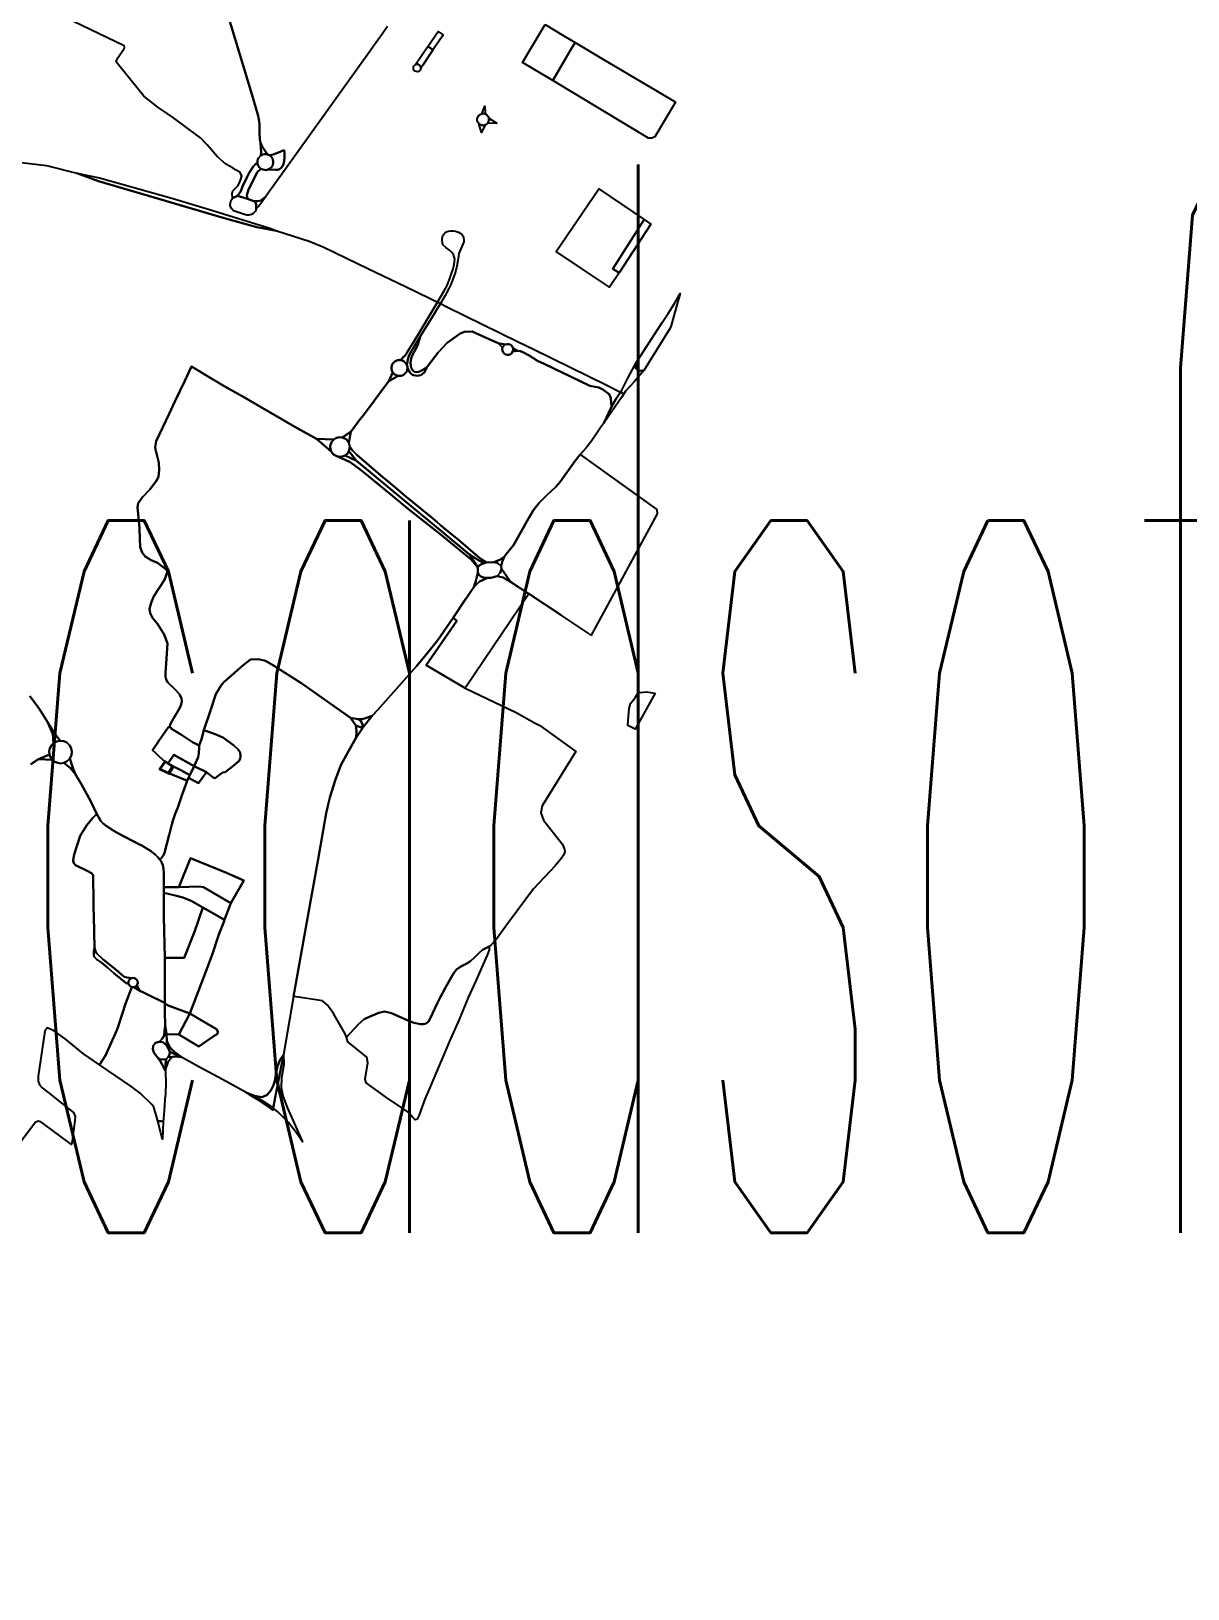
# Model space of a CAD drawing. Header units: millimetres. Extents: x -5124 to 18012, y -6362 to 5362.
# Drawn here: x 3516 to 6444, y -6362 to -2417 of the extents above; entities that cross this region are included whole.
import ezdxf

# ---------------------------------------------------------------- set-up
doc = ezdxf.new("R2010")
doc.units = ezdxf.units.MM
doc.layers.add('brokenLine', color=1, linetype='Continuous')
doc.styles.get("Standard").update_dxf_attribs({"font": 'txt', "bigfont": 'bigfont'})

msp = doc.modelspace()

# ---------------------------------------------------------------- linework, layer by layer
at = {"layer": 'brokenLine', "color": 1}
for points in [[(4011.4, -2367.5), (4074.5, -2576.5), (4090, -2631.7), (4094, -2650.6), (4093.7, -2674.8), (4094.8, -2691.8), (4096.3, -2700.2), (4097.3, -2713.2), (4097.7, -2722.4), (4096.8, -2732.4), (4093.7, -2735.1), (4091.3, -2738.3), (4089.6, -2742), (4088.6, -2745.9), (4088.5, -2749.9), (4082.1, -2755.7), (4078.9, -2759.4), (4067.8, -2775.8), (4062.4, -2785.8), (4051.6, -2809), (4045.6, -2824.3), (4037.8, -2834.4), (4025, -2840.4), (4024.4, -2827.9), (4026.4, -2821.8), (4032.3, -2815.6), (4035.3, -2812.2), (4038.7, -2809), (4043.4, -2801.1), (4046.1, -2792.2), (4049.1, -2783.8), (4043.7, -2774.5), (4033.3, -2768.4), (4027.2, -2764.4), (4008.3, -2754), (3986.7, -2735), (3961.5, -2705.3), (3957.4, -2700.9), (3944.6, -2687.2), (3912.4, -2663.3), (3876.1, -2636.6), (3860, -2625.7), (3836.3, -2609.7), (3800.8, -2581.9), (3733, -2498.6), (3730.2, -2493.2), (3731.5, -2490.2), (3733, -2487.8), (3735.5, -2484.7), (3751.1, -2460.9), (3751.9, -2457.5), (3750.8, -2454.4), (3558.1, -2361.7)], [(4417.8, -2405), (4399.8, -2430.4), (4382.2, -2455.3), (4374.5, -2465.8), (4130.8, -2806), (4124.3, -2815.3), (4122.5, -2817.9), (4122, -2818.6), (4109.9, -2835.8), (4096.9, -2845.9), (4089.9, -2847.5), (4083.9, -2847.6), (4079.3, -2847.3), (4063.4, -2841.6), (4061.4, -2832.2), (4065.5, -2818.5), (4078.8, -2793.3), (4087.2, -2775.8), (4090.6, -2771.8), (4097.8, -2765.8), (4101.9, -2767.7), (4106.2, -2768.7), (4110.7, -2768.8), (4115.1, -2767.8), (4134.7, -2768.3), (4139.7, -2768.1), (4144.6, -2766.5), (4148.2, -2763.6), (4151.9, -2759.2), (4154.3, -2753.7), (4155.9, -2746.2), (4157.2, -2735.8), (4157.1, -2723.2), (4155.6, -2718.4), (4142, -2724.2), (4135, -2726.8), (4128, -2729.2), (4119.1, -2731.6), (4116.8, -2730.4), (4114.4, -2729.5), (4105.7, -2716.9), (4101.7, -2710.6), (4096.3, -2700.2), (4094.8, -2691.8), (4093.7, -2674.8), (4094, -2650.6), (4090, -2631.7), (4074.5, -2576.5), (4011.4, -2367.5)], [(4816.6, -2400.5), (4864.2, -2428.7), (4893.2, -2445.7), (4882, -2463.7), (4836.1, -2542.3), (4759.2, -2496.9), (4806.6, -2416.8), (4816.6, -2400.5), (4816.6, -2400.5)], [(4532.8, -2464.7), (4525.9, -2459.8), (4519.9, -2455.6), (4545.8, -2418.1), (4558.7, -2426.6), (4556.1, -2430.4), (4536.8, -2458.9), (4532.8, -2464.7), (4532.8, -2464.7)], [(4836.1, -2542.3), (4882, -2463.7), (4893.2, -2445.7), (4956.2, -2484.1), (5137.7, -2590.8), (5146.6, -2597.4), (5094.8, -2684.5), (5087.3, -2688.4), (5078.7, -2688.4), (4836.1, -2542.3), (4836.1, -2542.3)], [(4532.8, -2464.7), (4530.3, -2468.6), (4507.4, -2503.3), (4502.4, -2510.9), (4502, -2508), (4500.7, -2505.3), (4498.9, -2503.2), (4496, -2501.5), (4493.4, -2501), (4490.3, -2501.2), (4488.6, -2501.7), (4493.7, -2494.2), (4517.2, -2459.6), (4519.9, -2455.6), (4525.9, -2459.8), (4532.8, -2464.7), (4532.8, -2464.7)], [(4496.5, -2519.1), (4493.9, -2519.8), (4490.6, -2519.6), (4487.6, -2518.4), (4485.2, -2516.4), (4483.7, -2513.8), (4483.4, -2511.7), (4483.6, -2509.4), (4484, -2506.9), (4485.1, -2505), (4486.8, -2503), (4488.6, -2501.7), (4490.3, -2501.2), (4493.4, -2501), (4496, -2501.5), (4498.9, -2503.2), (4500.7, -2505.3), (4502, -2508), (4502.4, -2510.9), (4501.6, -2513.3), (4500.4, -2515.8), (4498.6, -2517.7), (4496.5, -2519.1), (4496.5, -2519.1)], [(4649.2, -2651.4), (4646.5, -2647.7), (4645.1, -2643.4), (4645, -2638.9), (4646.3, -2634.6), (4648.8, -2630.8), (4652.3, -2628), (4656.6, -2626.4), (4660.7, -2626), (4664.8, -2626.9), (4669.1, -2629.3), (4672.4, -2633.1), (4674.2, -2637.7), (4674.5, -2642.3), (4673.3, -2646.8), (4670.8, -2650.8), (4668.1, -2653.2), (4664.9, -2654.8), (4660.7, -2655.7), (4656.5, -2655.4), (4652.6, -2653.9), (4649.2, -2651.4), (4649.2, -2651.4)], [(4656.6, -2626.4), (4664.1, -2606.9), (4664.8, -2626.9), (4660.7, -2626), (4656.6, -2626.4), (4656.6, -2626.4)], [(4670.8, -2650.8), (4673.3, -2646.8), (4674.5, -2642.3), (4674.2, -2637.7), (4694.8, -2650.4), (4670.8, -2650.8), (4670.8, -2650.8)], [(4655.7, -2674.1), (4649.2, -2651.4), (4652.6, -2653.9), (4656.5, -2655.4), (4660.7, -2655.7), (4664.9, -2654.8), (4655.7, -2674.1), (4655.7, -2674.1)], [(4096.3, -2700.2), (4101.7, -2710.6), (4105.7, -2716.9), (4114.4, -2729.5), (4111.4, -2728.8), (4108.3, -2728.6), (4105.2, -2728.9), (4102.2, -2729.6), (4099.4, -2730.8), (4096.8, -2732.4), (4097.7, -2722.4), (4097.3, -2713.2), (4096.3, -2700.2), (4096.3, -2700.2)], [(4119.1, -2731.6), (4128, -2729.2), (4135, -2726.8), (4142, -2724.2), (4155.6, -2718.4), (4157.1, -2723.2), (4157.2, -2735.8), (4155.9, -2746.2), (4154.3, -2753.7), (4151.9, -2759.2), (4148.2, -2763.6), (4144.6, -2766.5), (4139.7, -2768.1), (4134.7, -2768.3), (4115.1, -2767.8), (4118.5, -2766.2), (4121.6, -2764), (4124.3, -2761.3), (4126.3, -2758.2), (4127.8, -2754.7), (4128.5, -2751), (4128.6, -2747.2), (4127.9, -2743.4), (4126.6, -2739.9), (4124.6, -2736.7), (4122.1, -2733.9), (4119.1, -2731.6), (4119.1, -2731.6)], [(3491.3, -2749.4), (3554.9, -2757.3), (3631.4, -2777), (3686.4, -2797.3), (3812.9, -2834.2), (4001.6, -2890.3), (4087.4, -2913.4), (4139.9, -2923.8), (4158.5, -2929.5), (4219.4, -2948.8), (4256.7, -2964.2), (4368.3, -3018.4), (4463.5, -3063.4), (4523.7, -3093.4), (4544.6, -3103.6), (4526.8, -3133.2), (4502.7, -3172.7), (4483.6, -3204.9), (4467.8, -3230.1), (4464.9, -3234.8), (4461.5, -3239), (4457, -3243.9), (4453.9, -3246.9), (4450.1, -3250), (4448.4, -3249.9), (4446.7, -3250), (4445, -3250.2), (4443.3, -3250.5), (4441.6, -3251), (4439.7, -3251.7), (4437.9, -3252.6), (4436.2, -3253.7), (4434.7, -3255), (4433.2, -3256.4), (4431.9, -3258), (4430.8, -3259.6), (4429.8, -3261.4), (4429.1, -3263.3), (4428.5, -3265.2), (4428.1, -3267.2), (4427.9, -3269.2), (4427.9, -3271.2), (4428.1, -3273.2), (4428.5, -3275.2), (4429.1, -3277.1), (4429.9, -3279), (4430.9, -3280.7), (4420.9, -3303.6), (4395.1, -3338.2), (4377, -3362.4), (4353.6, -3394.3), (4348.1, -3401), (4324.8, -3431.7), (4303, -3446), (4295.8, -3445.4), (4287, -3447.7), (4281.6, -3451.2), (4237.8, -3449.7), (4198.1, -3427.3), (4177.4, -3415.7), (4148.5, -3398.9), (4100.5, -3370.9), (4086.3, -3362.7), (4055.6, -3345.1), (4034.5, -3333), (4019.4, -3324.3), (4000.4, -3313.4), (3980.4, -3301.9), (3974.9, -3298.6), (3921.2, -3266.8), (3904.3, -3302.6), (3880.4, -3353.1), (3864.8, -3386.2), (3832, -3455.8), (3829.2, -3470.6), (3830.3, -3476.5), (3831.8, -3483.7), (3839.3, -3509.9), (3839.6, -3528.5), (3838, -3545.7), (3832, -3557.1), (3815.8, -3577.6), (3797.5, -3597.7), (3786.6, -3612.4), (3784.6, -3623.2), (3787.2, -3648), (3789.9, -3675.9), (3790.4, -3703.6), (3791.3, -3723.6), (3797.1, -3737.1), (3804.7, -3747.8), (3819.2, -3756.7), (3835.1, -3764), (3857.7, -3780.7), (3859.7, -3784.2), (3859.7, -3788.5), (3853.2, -3806.5), (3826.3, -3848.4), (3819.5, -3864.6), (3815.4, -3880), (3816.6, -3891.3), (3823.1, -3902.7), (3835.1, -3917.7), (3852.4, -3945.4), (3860.6, -3968.2), (3858.9, -3993.5), (3857.7, -4018.3), (3855.7, -4042.2), (3856, -4051.3), (3857.3, -4059), (3861.5, -4066.4), (3878.4, -4082.5), (3890.9, -4096.6), (3896, -4106.8), (3896.8, -4113.8), (3895.7, -4122.1), (3891.7, -4130.9), (3869.8, -4168.4), (3867.9, -4173.5), (3867.1, -4178.2), (3862.7, -4180.7), (3839.2, -4214.8), (3835, -4220.9), (3822.9, -4238.3), (3830.3, -4245.1), (3835.4, -4249.8), (3840, -4254), (3854.1, -4267.1), (3840.5, -4286.2), (3865.4, -4297.8), (3865.9, -4297), (3907.6, -4314.1), (3910.9, -4315.4), (3897.1, -4352.9), (3886.6, -4382.9), (3880.6, -4399), (3874.3, -4416.6), (3871.8, -4426.5), (3865.4, -4452.7), (3853.2, -4497.7), (3850.5, -4504.2), (3848.5, -4507.6), (3846, -4510.4), (3841.1, -4514.9), (3835.8, -4508.3), (3830.7, -4503.4), (3825.5, -4499), (3822.3, -4496.7), (3820, -4495.1), (3795.7, -4479.5), (3790, -4476.6), (3734.9, -4448.6), (3725, -4442.4), (3705.2, -4429.9), (3697.6, -4423.8), (3691.9, -4417.8), (3687, -4408.4), (3682.3, -4399.8), (3667.3, -4369.9), (3666.4, -4368.2), (3642.3, -4323), (3627.4, -4298), (3627.4, -4298)], [(4088.5, -2749.9), (4088.9, -2753.1), (4089.8, -2756.1), (4091.2, -2759), (4093.1, -2761.6), (4095.3, -2763.9), (4097.8, -2765.8), (4090.6, -2771.8), (4087.2, -2775.8), (4078.8, -2793.3), (4065.5, -2818.5), (4061.4, -2832.2), (4063.4, -2841.6), (4037.8, -2834.4), (4045.6, -2824.3), (4051.6, -2809), (4062.4, -2785.8), (4067.8, -2775.8), (4078.9, -2759.4), (4082.1, -2755.7), (4088.5, -2749.9), (4088.5, -2749.9)], [(4091.2, -2759), (4089.8, -2756.1), (4088.9, -2753.1), (4088.5, -2749.9), (4088.6, -2745.9), (4089.6, -2742), (4091.3, -2738.3), (4093.7, -2735.1), (4096.8, -2732.4), (4099.4, -2730.8), (4102.2, -2729.6), (4105.2, -2728.9), (4108.3, -2728.6), (4111.4, -2728.8), (4114.4, -2729.5), (4116.8, -2730.4), (4119.1, -2731.6), (4122.1, -2733.9), (4124.6, -2736.7), (4126.6, -2739.9), (4127.9, -2743.4), (4128.6, -2747.2), (4128.5, -2751), (4127.8, -2754.7), (4126.3, -2758.2), (4124.3, -2761.3), (4121.6, -2764), (4118.5, -2766.2), (4115.1, -2767.8), (4110.7, -2768.8), (4106.2, -2768.7), (4101.9, -2767.7), (4097.8, -2765.8), (4095.3, -2763.9), (4093.1, -2761.6), (4091.2, -2759), (4091.2, -2759)], [(4139.9, -2923.8), (4087.4, -2913.4), (4001.6, -2890.3), (3812.9, -2834.2), (3686.4, -2797.3), (3631.4, -2777), (3688.9, -2788.3), (3871.4, -2840.1), (3966.9, -2868.4), (4120, -2916.2), (4139.9, -2923.8), (4139.9, -2923.8)], [(4079.3, -2847.3), (4083.2, -2851.6), (4085.1, -2856.1), (4085.7, -2860.7), (4085.2, -2867.1), (4083.3, -2872.7), (4080.5, -2876.5), (4077.6, -2879.2), (4073.3, -2881.2), (4066.7, -2882.9), (4061.4, -2882.9), (4056, -2881.8), (4027.5, -2872.1), (4021.7, -2865.7), (4019.3, -2857.8), (4019.9, -2851.5), (4022.4, -2845.3), (4025, -2840.4), (4037.8, -2834.4), (4063.4, -2841.6), (4079.3, -2847.3), (4079.3, -2847.3)], [(4079.3, -2847.3), (4083.9, -2847.6), (4089.9, -2847.5), (4096.9, -2845.9), (4109.9, -2835.8), (4100, -2850.2), (4094.8, -2856.7), (4090.9, -2861.2), (4085.2, -2867.1), (4085.7, -2860.7), (4085.1, -2856.1), (4083.2, -2851.6), (4079.3, -2847.3), (4079.3, -2847.3)], [(5003.9, -3028.8), (4980.1, -3065.2), (4911.7, -3019.5), (4844.9, -2975), (4952.8, -2816.1), (5067.5, -2894.4), (4988.5, -3018.7), (5003.9, -3028.8), (5003.9, -3028.8)], [(5067.5, -2894.4), (5084.3, -2906), (5003.9, -3028.8), (4988.5, -3018.7), (5067.5, -2894.4), (5067.5, -2894.4)], [(4551.6, -3107.1), (4544.6, -3103.6), (4553.2, -3089.3), (4561.6, -3074.9), (4567.6, -3063.2), (4571.3, -3054.8), (4575.7, -3043.3), (4580.2, -3030.9), (4583.7, -3018.8), (4586.2, -3008.2), (4587.8, -3000.2), (4587.9, -2994.5), (4586.8, -2988.9), (4584.7, -2983.1), (4580.9, -2977.5), (4575.1, -2972.1), (4565.1, -2964.7), (4558.2, -2958.3), (4556.8, -2952.6), (4556.3, -2947.4), (4556.4, -2942.4), (4556.8, -2938.3), (4558.1, -2934.3), (4560.9, -2930.3), (4563.5, -2927.6), (4567.1, -2925.3), (4571.4, -2923.8), (4578.7, -2922.5), (4584.7, -2922.7), (4589.9, -2923.5), (4594.8, -2925.1), (4597.6, -2926.4), (4602.1, -2928.9), (4606.8, -2932.9), (4608.6, -2935.2), (4610.2, -2939.9), (4611, -2946.3), (4610.7, -2950.7), (4598.6, -2979.9), (4597.3, -2986.6), (4595.5, -2998.3), (4593.1, -3012.7), (4590.4, -3023.7), (4588.1, -3031.7), (4583.2, -3045.6), (4578.4, -3058.6), (4573.3, -3068.7), (4563.6, -3086.9), (4551.6, -3107.1), (4551.6, -3107.1)], [(4500.8, -3190.8), (4473.9, -3234.4), (4471.5, -3240), (4469.9, -3245.5), (4467, -3263.1), (4466.3, -3261.5), (4465.5, -3260), (4464.6, -3258.5), (4463.6, -3257.1), (4462.4, -3255.9), (4461.1, -3254.7), (4459.7, -3253.6), (4458.3, -3252.7), (4456.8, -3251.9), (4455.2, -3251.2), (4453.5, -3250.7), (4451.8, -3250.3), (4450.1, -3250), (4453.9, -3246.9), (4457, -3243.9), (4461.5, -3239), (4464.9, -3234.8), (4467.8, -3230.1), (4483.6, -3204.9), (4502.7, -3172.7), (4526.8, -3133.2), (4544.6, -3103.6), (4551.6, -3107.1), (4528.7, -3145.7), (4500.8, -3190.8), (4500.8, -3190.8)], [(4500.8, -3190.8), (4528.7, -3145.7), (4551.6, -3107.1), (4568, -3115.1), (4748.9, -3203.9), (4787.5, -3222.7), (4973.3, -3313.5), (5007.7, -3331.1), (5002.6, -3339.2), (4996.1, -3349.5), (4984.8, -3368.4), (4982.9, -3346.5), (4979, -3336.8), (4963.2, -3324.7), (4952.5, -3319.4), (4930.3, -3315.1), (4903.7, -3302.4), (4814, -3259.8), (4797.1, -3251.7), (4776, -3238.6), (4760.1, -3229.9), (4754.3, -3227.8), (4748, -3226.8), (4735.5, -3220.7), (4734, -3216.7), (4731.5, -3213.4), (4728, -3211), (4724, -3209.7), (4719.8, -3209.8), (4715.8, -3211.1), (4697.8, -3207), (4660.1, -3190.1), (4632.2, -3177.9), (4612.5, -3178.3), (4601.7, -3183.1), (4592.6, -3189.3), (4569.2, -3206.5), (4546.3, -3231), (4518.4, -3266.9), (4507.6, -3275.1), (4502.8, -3277.7), (4497.2, -3280.1), (4491.8, -3280.7), (4486.1, -3279.5), (4481.7, -3276.4), (4478.7, -3271.1), (4476.5, -3264.6), (4476.1, -3257.5), (4476.8, -3250.4), (4477.6, -3246.4), (4480.1, -3238.8), (4489.7, -3221.5), (4493.6, -3213.3), (4495.6, -3207.9), (4500.8, -3190.8), (4500.8, -3190.8)], [(5048.1, -3255.8), (5083.8, -3200.3), (5112.7, -3155.4), (5128, -3132.4), (5144, -3106.9), (5158.6, -3081.4), (5149.7, -3113.3), (5135.7, -3162.8), (5133.7, -3169.7), (5079.6, -3256.3), (5067.5, -3275.8), (5058.6, -3277.6), (5050.6, -3276), (5046.7, -3271.6), (5045.5, -3266.4), (5048.1, -3255.8), (5048.1, -3255.8)], [(4748, -3226.8), (4754.3, -3227.8), (4760.1, -3229.9), (4776, -3238.6), (4797.1, -3251.7), (4814, -3259.8), (4903.7, -3302.4), (4930.3, -3315.1), (4952.5, -3319.4), (4963.2, -3324.7), (4979, -3336.8), (4982.9, -3346.5), (4984.8, -3368.4), (4965.1, -3409.8), (4958.1, -3420.1), (4949.6, -3432.6), (4933.3, -3456.3), (4920.3, -3472.8), (4905.6, -3489.1), (4893.2, -3505.6), (4854.7, -3558.6), (4843, -3571.6), (4821.1, -3592.3), (4801.8, -3611.5), (4795.9, -3619.3), (4786.7, -3631.5), (4771.4, -3657.3), (4762.6, -3672.1), (4736.4, -3718.8), (4718.5, -3741.8), (4713.4, -3748.4), (4702.4, -3756.3), (4687.3, -3761.6), (4669.4, -3762.7), (4656.3, -3755.2), (4646.6, -3747.3), (4597.6, -3705.8), (4576, -3687.9), (4562.1, -3676.4), (4552.3, -3668.1), (4543.6, -3660.9), (4531.3, -3650.8), (4468.1, -3598.6), (4465.1, -3596.2), (4445.4, -3579.5), (4420.5, -3558.4), (4401, -3542.3), (4340.1, -3490.5), (4329.1, -3479), (4322.5, -3470.2), (4320, -3459.5), (4324.8, -3431.7), (4348.1, -3401), (4353.6, -3394.3), (4377, -3362.4), (4395.1, -3338.2), (4420.9, -3303.6), (4444.4, -3290), (4446.5, -3290.3), (4448.6, -3290.4), (4450.7, -3290.2), (4452.7, -3289.8), (4454.7, -3289.2), (4456.6, -3288.5), (4458.4, -3287.5), (4460.1, -3286.4), (4461.7, -3285), (4463.2, -3283.6), (4464.4, -3282), (4465.5, -3280.3), (4466.5, -3278.5), (4467.2, -3276.6), (4467.8, -3274.6), (4468.1, -3272.6), (4468.3, -3270.5), (4472.4, -3278.2), (4475.4, -3282.4), (4478, -3284.9), (4481.3, -3287.3), (4484, -3288.5), (4488.4, -3289.6), (4492.9, -3289.9), (4497.4, -3289.5), (4501.8, -3288.5), (4504.9, -3287), (4511.6, -3280.7), (4518.4, -3266.9), (4546.3, -3231), (4569.2, -3206.5), (4592.6, -3189.3), (4601.7, -3183.1), (4612.5, -3178.3), (4632.2, -3177.9), (4660.1, -3190.1), (4697.8, -3207), (4709.1, -3218.7), (4708.4, -3222.7), (4708.8, -3226.8), (4710.5, -3230.5), (4713.1, -3233.6), (4716.6, -3235.7), (4720.7, -3236.8), (4725, -3236.6), (4728.9, -3235), (4732.2, -3232.3), (4734.5, -3228.7), (4748, -3226.8), (4748, -3226.8)], [(4468.3, -3270.5), (4468.2, -3268.6), (4468, -3266.8), (4467.6, -3264.9), (4467, -3263.1), (4469.9, -3245.5), (4471.5, -3240), (4473.9, -3234.4), (4500.8, -3190.8), (4495.6, -3207.9), (4493.6, -3213.3), (4489.7, -3221.5), (4480.1, -3238.8), (4477.6, -3246.4), (4476.8, -3250.4), (4476.1, -3257.5), (4476.5, -3264.6), (4478.7, -3271.1), (4481.7, -3276.4), (4486.1, -3279.5), (4491.8, -3280.7), (4497.2, -3280.1), (4502.8, -3277.7), (4507.6, -3275.1), (4518.4, -3266.9), (4511.6, -3280.7), (4504.9, -3287), (4501.8, -3288.5), (4497.4, -3289.5), (4492.9, -3289.9), (4488.4, -3289.6), (4484, -3288.5), (4481.3, -3287.3), (4478, -3284.9), (4475.4, -3282.4), (4472.4, -3278.2), (4468.3, -3270.5), (4468.3, -3270.5)], [(4715.8, -3211.1), (4712.9, -3213), (4710.7, -3215.6), (4709.1, -3218.7), (4697.8, -3207), (4715.8, -3211.1), (4715.8, -3211.1)], [(4734.5, -3228.7), (4732.2, -3232.3), (4728.9, -3235), (4725, -3236.6), (4720.7, -3236.8), (4716.6, -3235.7), (4713.1, -3233.6), (4710.5, -3230.5), (4708.8, -3226.8), (4708.4, -3222.7), (4709.1, -3218.7), (4710.7, -3215.6), (4712.9, -3213), (4715.8, -3211.1), (4719.8, -3209.8), (4724, -3209.7), (4728, -3211), (4731.5, -3213.4), (4734, -3216.7), (4735.5, -3220.7), (4735.6, -3224.8), (4734.5, -3228.7), (4734.5, -3228.7)], [(4748, -3226.8), (4734.5, -3228.7), (4735.6, -3224.8), (4735.5, -3220.7), (4748, -3226.8), (4748, -3226.8)], [(4646.5, -3788.1), (4641.6, -3810.3), (4636.1, -3825.3), (4630.4, -3834), (4618.5, -3851.4), (4615.5, -3855.6), (4584.1, -3902.6), (4544.5, -3959.9), (4520.3, -3990.8), (4491.9, -4024.2), (4432.7, -4091.1), (4392.5, -4136.5), (4379.2, -4151.3), (4361.9, -4157.2), (4353.5, -4159.2), (4343.2, -4159.2), (4324.5, -4155.8), (4273, -4119.7), (4200.7, -4069.1), (4129.3, -4023.3), (4108.6, -4011.8), (4091.2, -4007.9), (4071.2, -4008.8), (4051.2, -4023.6), (4003.3, -4066.1), (3995.8, -4075.5), (3990.6, -4083.8), (3983.6, -4096.1), (3979, -4109.2), (3974.4, -4122.8), (3962.7, -4158), (3959.5, -4167.5), (3953, -4187), (3947.1, -4210.3), (3941, -4226.1), (3924.3, -4217.4), (3896.1, -4199), (3871.2, -4184.1), (3868.9, -4181), (3867.1, -4178.2), (3867.9, -4173.5), (3869.8, -4168.4), (3891.7, -4130.9), (3895.7, -4122.1), (3896.8, -4113.8), (3896, -4106.8), (3890.9, -4096.6), (3878.4, -4082.5), (3861.5, -4066.4), (3857.3, -4059), (3856, -4051.3), (3855.7, -4042.2), (3857.7, -4018.3), (3858.9, -3993.5), (3860.6, -3968.2), (3852.4, -3945.4), (3835.1, -3917.7), (3823.1, -3902.7), (3816.6, -3891.3), (3815.4, -3880), (3819.5, -3864.6), (3826.3, -3848.4), (3853.2, -3806.5), (3859.7, -3788.5), (3859.7, -3784.2), (3857.7, -3780.7), (3835.1, -3764), (3819.2, -3756.7), (3804.7, -3747.8), (3797.1, -3737.1), (3791.3, -3723.6), (3790.4, -3703.6), (3789.9, -3675.9), (3787.2, -3648), (3784.6, -3623.2), (3786.6, -3612.4), (3797.5, -3597.7), (3815.8, -3577.6), (3832, -3557.1), (3838, -3545.7), (3839.6, -3528.5), (3839.3, -3509.9), (3831.8, -3483.7), (3830.3, -3476.5), (3829.2, -3470.6), (3832, -3455.8), (3864.8, -3386.2), (3880.4, -3353.1), (3904.3, -3302.6), (3921.2, -3266.8), (3974.9, -3298.6), (3980.4, -3301.9), (4000.4, -3313.4), (4019.4, -3324.3), (4034.5, -3333), (4055.6, -3345.1), (4086.3, -3362.7), (4100.5, -3370.9), (4148.5, -3398.9), (4177.4, -3415.7), (4198.1, -3427.3), (4237.8, -3449.7), (4275.3, -3481.4), (4281.2, -3489.1), (4289.4, -3493.9), (4309.3, -3501.8), (4323.6, -3508.5), (4348.4, -3527.1), (4365.7, -3540.8), (4445.8, -3607), (4451.2, -3611.5), (4470.8, -3627.3), (4550.5, -3690.5), (4629.9, -3755.6), (4646.5, -3775.4), (4646.5, -3788.1), (4646.5, -3788.1)], [(4444.4, -3290), (4442.4, -3289.5), (4440.4, -3288.8), (4438.5, -3287.9), (4436.7, -3286.8), (4435, -3285.5), (4433.4, -3284.1), (4432.1, -3282.5), (4430.9, -3280.7), (4429.9, -3279), (4429.1, -3277.1), (4428.5, -3275.2), (4428.1, -3273.2), (4427.9, -3271.2), (4427.9, -3269.2), (4428.1, -3267.2), (4428.5, -3265.2), (4429.1, -3263.3), (4429.8, -3261.4), (4430.8, -3259.6), (4431.9, -3258), (4433.2, -3256.4), (4434.7, -3255), (4436.2, -3253.7), (4437.9, -3252.6), (4439.7, -3251.7), (4441.6, -3251), (4443.3, -3250.5), (4445, -3250.2), (4446.7, -3250), (4448.4, -3249.9), (4450.1, -3250), (4451.8, -3250.3), (4453.5, -3250.7), (4455.2, -3251.2), (4456.8, -3251.9), (4458.3, -3252.7), (4459.7, -3253.6), (4461.1, -3254.7), (4462.4, -3255.9), (4463.6, -3257.1), (4464.6, -3258.5), (4465.5, -3260), (4466.3, -3261.5), (4467, -3263.1), (4467.6, -3264.9), (4468, -3266.8), (4468.2, -3268.6), (4468.3, -3270.5), (4468.1, -3272.6), (4467.8, -3274.6), (4467.2, -3276.6), (4466.5, -3278.5), (4465.5, -3280.3), (4464.4, -3282), (4463.2, -3283.6), (4461.7, -3285), (4460.1, -3286.4), (4458.4, -3287.5), (4456.6, -3288.5), (4454.7, -3289.2), (4452.7, -3289.8), (4450.7, -3290.2), (4448.6, -3290.4), (4446.5, -3290.3), (4444.4, -3290), (4444.4, -3290)], [(5067.5, -3275.8), (5042, -3305.3), (5020.7, -3329), (5016.3, -3335.5), (5007.7, -3331.1), (5009.9, -3327.8), (5026.2, -3296.3), (5033.2, -3283), (5048.1, -3255.8), (5045.5, -3266.4), (5046.7, -3271.6), (5050.6, -3276), (5058.6, -3277.6), (5067.5, -3275.8), (5067.5, -3275.8)], [(4420.9, -3303.6), (4430.9, -3280.7), (4432.1, -3282.5), (4433.4, -3284.1), (4435, -3285.5), (4436.7, -3286.8), (4438.5, -3287.9), (4440.4, -3288.8), (4442.4, -3289.5), (4444.4, -3290), (4420.9, -3303.6), (4420.9, -3303.6)], [(5016.3, -3335.5), (5010.1, -3344.6), (4994.7, -3367.1), (4965.1, -3409.8), (4984.8, -3368.4), (4996.1, -3349.5), (5002.6, -3339.2), (5007.7, -3331.1), (5016.3, -3335.5), (5016.3, -3335.5)], [(4324.8, -3431.7), (4320, -3459.5), (4315, -3452.5), (4311.6, -3449.7), (4303, -3446), (4324.8, -3431.7), (4324.8, -3431.7)], [(4281.6, -3451.2), (4275.7, -3458.3), (4272.8, -3467.6), (4273.4, -3476.2), (4275.3, -3481.4), (4237.8, -3449.7), (4281.6, -3451.2), (4281.6, -3451.2)], [(4281.6, -3451.2), (4287, -3447.7), (4295.8, -3445.4), (4303, -3446), (4311.6, -3449.7), (4315, -3452.5), (4320, -3459.5), (4322.5, -3470.2), (4320.3, -3480.5), (4317, -3485.9), (4310.5, -3491.6), (4302.9, -3494.7), (4297.9, -3495.2), (4289.4, -3493.9), (4281.2, -3489.1), (4275.3, -3481.4), (4273.4, -3476.2), (4272.8, -3467.6), (4275.7, -3458.3), (4281.6, -3451.2), (4281.6, -3451.2)], [(4669.4, -3762.7), (4662.1, -3764.5), (4648, -3756.5), (4625.1, -3742.2), (4555.7, -3684.5), (4458.2, -3603.8), (4339.6, -3505.6), (4320.3, -3480.5), (4322.5, -3470.2), (4329.1, -3479), (4340.1, -3490.5), (4401, -3542.3), (4420.5, -3558.4), (4445.4, -3579.5), (4465.1, -3596.2), (4468.1, -3598.6), (4531.3, -3650.8), (4543.6, -3660.9), (4552.3, -3668.1), (4562.1, -3676.4), (4576, -3687.9), (4597.6, -3705.8), (4646.6, -3747.3), (4656.3, -3755.2), (4669.4, -3762.7), (4669.4, -3762.7)], [(4646.5, -3775.4), (4629.9, -3755.6), (4550.5, -3690.5), (4470.8, -3627.3), (4451.2, -3611.5), (4445.8, -3607), (4365.7, -3540.8), (4348.4, -3527.1), (4323.6, -3508.5), (4309.3, -3501.8), (4289.4, -3493.9), (4297.9, -3495.2), (4302.9, -3494.7), (4310.5, -3491.6), (4339.6, -3505.6), (4458.2, -3603.8), (4555.7, -3684.5), (4625.1, -3742.2), (4638.9, -3763.2), (4646.5, -3775.4), (4646.5, -3775.4)], [(4310.5, -3491.6), (4317, -3485.9), (4320.3, -3480.5), (4339.6, -3505.6), (4310.5, -3491.6), (4310.5, -3491.6)], [(4905.6, -3489.1), (5099.8, -3628.2), (5100.5, -3639.9), (5053.5, -3726.4), (4933.7, -3946.7), (4857.6, -3896.5), (4775.6, -3842.4), (4729.2, -3811.8), (4718.3, -3795.4), (4706.4, -3779.2), (4705.9, -3772), (4708.1, -3760.9), (4713.4, -3748.4), (4718.5, -3741.8), (4736.4, -3718.8), (4762.6, -3672.1), (4771.4, -3657.3), (4786.7, -3631.5), (4795.9, -3619.3), (4801.8, -3611.5), (4821.1, -3592.3), (4843, -3571.6), (4854.7, -3558.6), (4893.2, -3505.6), (4905.6, -3489.1), (4905.6, -3489.1)], [(4662.1, -3764.5), (4655.5, -3766.6), (4650.1, -3770), (4646.5, -3775.4), (4638.9, -3763.2), (4625.1, -3742.2), (4648, -3756.5), (4662.1, -3764.5), (4662.1, -3764.5)], [(4706.4, -3779.2), (4703, -3788.6), (4695.3, -3797.8), (4679.3, -3801.9), (4671.2, -3802), (4661.1, -3801.1), (4654.4, -3798.1), (4649.4, -3793.6), (4646.5, -3788.1), (4646.5, -3775.4), (4650.1, -3770), (4655.5, -3766.6), (4662.1, -3764.5), (4669.4, -3762.7), (4687.3, -3761.6), (4697.2, -3764.2), (4705.9, -3772), (4706.4, -3779.2), (4706.4, -3779.2)], [(4705.9, -3772), (4697.2, -3764.2), (4687.3, -3761.6), (4702.4, -3756.3), (4713.4, -3748.4), (4708.1, -3760.9), (4705.9, -3772), (4705.9, -3772)], [(4706.4, -3779.2), (4718.3, -3795.4), (4729.2, -3811.8), (4710.9, -3801.1), (4695.3, -3797.8), (4703, -3788.6), (4706.4, -3779.2), (4706.4, -3779.2)], [(4775.6, -3842.4), (4614.4, -4081.4), (4515.4, -4023), (4593.4, -3910.1), (4584.1, -3902.6), (4615.5, -3855.6), (4618.5, -3851.4), (4630.4, -3834), (4636.1, -3825.3), (4650.8, -3810.6), (4671.2, -3802), (4679.3, -3801.9), (4695.3, -3797.8), (4710.9, -3801.1), (4729.2, -3811.8), (4775.6, -3842.4), (4775.6, -3842.4)], [(4646.5, -3788.1), (4649.4, -3793.6), (4654.4, -3798.1), (4661.1, -3801.1), (4671.2, -3802), (4650.8, -3810.6), (4636.1, -3825.3), (4641.6, -3810.3), (4646.5, -3788.1), (4646.5, -3788.1)], [(4179.5, -4861.6), (4215.1, -4663.6), (4242, -4514.3), (4254.5, -4441.4), (4262.6, -4398), (4271.4, -4357.8), (4285.3, -4314.6), (4299.9, -4275.8), (4318.8, -4240.2), (4337.6, -4207.9), (4356.2, -4179.9), (4379.2, -4151.3), (4392.5, -4136.5), (4432.7, -4091.1), (4491.9, -4024.2), (4520.3, -3990.8), (4544.5, -3959.9), (4584.1, -3902.6), (4593.4, -3910.1), (4515.4, -4023), (4614.4, -4081.4), (4743.6, -4142.3), (4791.8, -4169.3), (4803.7, -4176), (4894.9, -4241.5), (4809.3, -4378.9), (4806.3, -4396.5), (4812.7, -4415.4), (4859.1, -4474.2), (4862.4, -4480.1), (4865.9, -4489.9), (4866.5, -4494.7), (4865.3, -4500.6), (4863.6, -4503.7), (4858.6, -4511.6), (4842.6, -4530.8), (4787, -4589.3), (4724.2, -4674.6), (4693.1, -4717.7), (4679.6, -4732.2), (4674.8, -4735.5), (4658.5, -4743.5), (4650.5, -4750.4), (4638.5, -4762.3), (4628, -4772.2), (4618.5, -4778.1), (4605.2, -4784.7), (4598.3, -4789.1), (4592.8, -4793.4), (4586.5, -4800.9), (4582.3, -4808.2), (4568.1, -4833.5), (4551.6, -4862.9), (4544.3, -4878.1), (4525, -4918.9), (4521.2, -4925.5), (4515.4, -4929.9), (4509.2, -4932), (4500.9, -4932.1), (4484.7, -4928.8), (4467.5, -4921.9), (4428.2, -4903.9), (4410.4, -4900.1), (4395.8, -4903.3), (4375.5, -4911.6), (4359, -4919.2), (4344.3, -4931.9), (4313.6, -4964.7), (4310.7, -4956.1), (4280.8, -4904.6), (4265.6, -4883.6), (4252.9, -4872.8), (4198, -4864.6), (4179.5, -4861.6), (4179.5, -4861.6)], [(4154.8, -5009.5), (4145.4, -5023), (4139.5, -5039.3), (4135.8, -5055.6), (4132.5, -5074.4), (4128.8, -5086.6), (4122.5, -5099.6), (4113.2, -5110.7), (4100.7, -5116.9), (4080.8, -5113.3), (4059.7, -5104.7), (3999.7, -5071.8), (3940.2, -5040.4), (3910.1, -5023.3), (3898.1, -5016.6), (3882.7, -5005.4), (3871.3, -4995.6), (3865.2, -4987.5), (3861.2, -4978.8), (3859.2, -4974.5), (3858.3, -4957.4), (3889.5, -4958.2), (3940.3, -4988.1), (3976.6, -4963.4), (3987.2, -4956.5), (3988.5, -4950.2), (3984.9, -4944.6), (3917.4, -4904.9), (3945.7, -4829.4), (3954.2, -4807.9), (3974.5, -4753.7), (3990.9, -4704.8), (4002.4, -4675), (4005.2, -4667.5), (4008.4, -4658.7), (4021.4, -4625.3), (4053.8, -4568), (4010, -4548.6), (3919.2, -4511.7), (3889.7, -4584.6), (3851.7, -4585.2), (3851.7, -4558), (3851.8, -4547.7), (3851.1, -4539.3), (3850.1, -4532.9), (3848.8, -4528.9), (3846.3, -4523.5), (3843.6, -4518.4), (3841.1, -4514.9), (3846, -4510.4), (3848.5, -4507.6), (3850.5, -4504.2), (3853.2, -4497.7), (3865.4, -4452.7), (3871.8, -4426.5), (3874.3, -4416.6), (3880.6, -4399), (3886.6, -4382.9), (3897.1, -4352.9), (3910.9, -4315.4), (3914, -4307.9), (3939, -4321.7), (3959.4, -4293.4), (3976.5, -4307), (3981.6, -4309.2), (3986, -4305.9), (3995.5, -4298), (4000.5, -4294.5), (4006.7, -4294.1), (4025.5, -4279.4), (4041, -4266), (4044.9, -4259.8), (4046, -4253.1), (4044.9, -4244.2), (4040.1, -4236.3), (4028.7, -4226.3), (4002.8, -4207.2), (3983.8, -4198.1), (3953, -4187), (3959.5, -4167.5), (3962.7, -4158), (3974.4, -4122.8), (3979, -4109.2), (3983.6, -4096.1), (3990.6, -4083.8), (3995.8, -4075.5), (4003.3, -4066.1), (4051.2, -4023.6), (4071.2, -4008.8), (4091.2, -4007.9), (4108.6, -4011.8), (4129.3, -4023.3), (4200.7, -4069.1), (4273, -4119.7), (4324.5, -4155.8), (4337.6, -4175.9), (4339.1, -4189.6), (4338.9, -4196.9), (4337.6, -4207.9), (4318.8, -4240.2), (4299.9, -4275.8), (4285.3, -4314.6), (4271.4, -4357.8), (4262.6, -4398), (4254.5, -4441.4), (4242, -4514.3), (4215.1, -4663.6), (4179.5, -4861.6), (4154.8, -5009.5), (4154.8, -5009.5)], [(3512, -4101.1), (3528.2, -4122.2), (3537.1, -4134), (3558, -4167.9), (3570.4, -4197.6), (3572.3, -4220.3), (3566.9, -4226.1), (3563.2, -4233.1), (3561.6, -4240.8), (3562.2, -4248.7), (3534.4, -4260.8), (3514.5, -4273.1)], [(3627.4, -4298), (3620, -4280.1), (3613.8, -4258.9), (3617.6, -4250.8), (3618.8, -4241.9), (3617.1, -4233), (3612.7, -4225.1), (3606.2, -4219), (3598, -4215.2), (3589.1, -4214.1), (3574.7, -4195.4), (3558, -4167.9), (3537.1, -4134), (3528.2, -4122.2), (3512, -4101.1)], [(5095.1, -4093.9), (5045.1, -4185.1), (5026.5, -4175.5), (5027.2, -4162.6), (5029.4, -4132.6), (5032.9, -4120.1), (5045.2, -4103.9), (5052.8, -4091.1), (5057.3, -4092.4), (5073.2, -4090.5), (5095.1, -4093.9), (5095.1, -4093.9)], [(3572.3, -4220.3), (3570.4, -4197.6), (3558, -4167.9), (3574.7, -4195.4), (3589.1, -4214.1), (3580.2, -4215.9), (3572.3, -4220.3), (3572.3, -4220.3)], [(3854.7, -4266.3), (3854.1, -4267.1), (3840, -4254), (3835.4, -4249.8), (3830.3, -4245.1), (3822.9, -4238.3), (3835, -4220.9), (3839.2, -4214.8), (3862.7, -4180.7), (3867.1, -4178.2), (3868.9, -4181), (3871.2, -4184.1), (3896.1, -4199), (3924.3, -4217.4), (3941, -4226.1), (3940.8, -4231.3), (3940.3, -4245.8), (3938.7, -4255.9), (3928.6, -4278.7), (3876.7, -4250), (3862.1, -4270.8), (3854.7, -4266.3), (3854.7, -4266.3)], [(4356.2, -4179.9), (4349.2, -4179.7), (4337.6, -4175.9), (4324.5, -4155.8), (4343.2, -4159.2), (4350.4, -4164.2), (4353.8, -4170.1), (4356.2, -4179.9), (4356.2, -4179.9)], [(4337.6, -4207.9), (4338.9, -4196.9), (4339.1, -4189.6), (4337.6, -4175.9), (4349.2, -4179.7), (4356.2, -4179.9), (4337.6, -4207.9), (4337.6, -4207.9)], [(4356.2, -4179.9), (4353.8, -4170.1), (4350.4, -4164.2), (4343.2, -4159.2), (4353.5, -4159.2), (4361.9, -4157.2), (4379.2, -4151.3), (4356.2, -4179.9), (4356.2, -4179.9)], [(3562.2, -4248.7), (3561.6, -4240.8), (3563.2, -4233.1), (3566.9, -4226.1), (3572.3, -4220.3), (3580.2, -4215.9), (3589.1, -4214.1), (3598, -4215.2), (3606.2, -4219), (3612.7, -4225.1), (3617.1, -4233), (3618.8, -4241.9), (3617.6, -4250.8), (3613.8, -4258.9), (3607.2, -4265.8), (3598.7, -4270.1), (3590.9, -4271.4), (3583, -4270.5), (3575.7, -4267.5), (3569.5, -4262.6), (3564.9, -4256.1), (3562.2, -4248.7), (3562.2, -4248.7)], [(4006.7, -4294.1), (4000.5, -4294.5), (3995.5, -4298), (3986, -4305.9), (3981.6, -4309.2), (3976.5, -4307), (3959.4, -4293.4), (3928.6, -4278.7), (3938.7, -4255.9), (3940.3, -4245.8), (3940.8, -4231.3), (3941, -4226.1), (3947.1, -4210.3), (3953, -4187), (3983.8, -4198.1), (4002.8, -4207.2), (4028.7, -4226.3), (4040.1, -4236.3), (4044.9, -4244.2), (4046, -4253.1), (4044.9, -4259.8), (4041, -4266), (4025.5, -4279.4), (4006.7, -4294.1), (4006.7, -4294.1)], [(3534.4, -4260.8), (3562.2, -4248.7), (3564.9, -4256.1), (3569.5, -4262.6), (3534.4, -4260.8), (3534.4, -4260.8)], [(3598.7, -4270.1), (3607.2, -4265.8), (3613.8, -4258.9), (3620, -4280.1), (3627.4, -4298), (3615.5, -4283.3), (3598.7, -4270.1), (3598.7, -4270.1)], [(3928.6, -4278.7), (3917.3, -4301.3), (3894.5, -4289.1), (3875.6, -4279.8), (3875.9, -4279.2), (3863.6, -4271.7), (3862.1, -4270.8), (3876.7, -4250), (3928.6, -4278.7), (3928.6, -4278.7)], [(3514.5, -4273.1), (3534.4, -4260.8), (3569.5, -4262.6), (3575.7, -4267.5), (3583, -4270.5), (3590.9, -4271.4), (3598.7, -4270.1), (3615.5, -4283.3), (3627.4, -4298), (3642.3, -4323), (3666.4, -4368.2), (3667.3, -4369.9), (3682.3, -4399.8), (3682.3, -4399.8)], [(3855.1, -4268), (3842.1, -4286.1), (3840.5, -4286.2), (3854.1, -4267.1), (3855.1, -4268), (3855.1, -4268)], [(3865.9, -4297), (3865.4, -4297.8), (3840.5, -4286.2), (3842.1, -4286.1), (3863.1, -4295.8), (3865.9, -4297), (3865.9, -4297)], [(3842.1, -4286.1), (3855.1, -4268), (3861.3, -4271.9), (3872.4, -4279), (3863.1, -4295.8), (3842.1, -4286.1), (3842.1, -4286.1)], [(3854.1, -4267.1), (3854.7, -4266.3), (3862.1, -4270.8), (3861.3, -4271.9), (3855.1, -4268), (3854.1, -4267.1), (3854.1, -4267.1)], [(3862.1, -4270.8), (3863.6, -4271.7), (3875.9, -4279.2), (3875.6, -4279.8), (3872.4, -4279), (3861.3, -4271.9), (3862.1, -4270.8), (3862.1, -4270.8)], [(3875.6, -4279.8), (3865.9, -4297), (3863.1, -4295.8), (3872.4, -4279), (3875.6, -4279.8), (3875.6, -4279.8)], [(3917.3, -4301.3), (3914, -4307.9), (3910.9, -4315.4), (3907.6, -4314.1), (3865.9, -4297), (3875.6, -4279.8), (3894.5, -4289.1), (3917.3, -4301.3), (3917.3, -4301.3)], [(3914, -4307.9), (3917.3, -4301.3), (3928.6, -4278.7), (3959.4, -4293.4), (3939, -4321.7), (3914, -4307.9), (3914, -4307.9)], [(3682.3, -4399.8), (3678, -4403.6), (3671.8, -4409), (3656.5, -4428.1), (3639.4, -4454.9), (3624.8, -4502.6), (3622.5, -4510.5), (3621.9, -4518.1), (3623.5, -4524), (3627.9, -4529.5), (3659.1, -4544.8), (3668.1, -4549.4), (3672.4, -4554.4), (3672.8, -4559.7), (3673.5, -4618.8), (3673.8, -4636.7), (3674.1, -4658.3), (3676.1, -4738.5), (3674.2, -4746.8), (3674.1, -4756.4), (3675.5, -4761.6), (3682.2, -4768.3), (3694.3, -4776.8), (3710.1, -4789.2), (3724.6, -4802.5), (3756.2, -4827.9), (3762.2, -4829.7), (3765.2, -4835), (3770.5, -4838.1), (3755.7, -4878), (3736.7, -4935.2), (3732.7, -4947.4), (3703.7, -5011.4), (3688.3, -5034.8), (3648.1, -5007), (3601.7, -4969.4), (3572.2, -4948.4), (3556.2, -4941), (3550.3, -4949.6), (3533.3, -5064), (3533.6, -5076.5), (3536.8, -5085.3), (3543.4, -5093), (3557.5, -5104.2), (3604.5, -5141.5), (3622.7, -5155.8), (3627.1, -5165.5), (3625.9, -5175.7), (3619.2, -5228.6), (3617.9, -5236.7), (3546.3, -5183.9), (3540, -5179.6), (3533, -5178), (3526.1, -5180.7), (3522.1, -5185.8), (3468.4, -5258)], [(3682.3, -4399.8), (3687, -4408.4), (3691.9, -4417.8), (3697.6, -4423.8), (3705.2, -4429.9), (3725, -4442.4), (3734.9, -4448.6), (3790, -4476.6), (3795.7, -4479.5), (3820, -4495.1), (3822.3, -4496.7), (3825.5, -4499), (3830.7, -4503.4), (3835.8, -4508.3), (3841.1, -4514.9), (3843.6, -4518.4), (3846.3, -4523.5), (3848.8, -4528.9), (3850.1, -4532.9), (3851.1, -4539.3), (3851.8, -4547.7), (3851.7, -4558), (3851.7, -4585.2), (3851.7, -4599.8), (3851.7, -4660.1), (3853.9, -4764), (3854, -4777), (3854, -4789.3), (3854.1, -4814.6), (3854.2, -4828.7), (3854, -4867.5), (3853.9, -4878.1), (3847.8, -4875.1), (3810.6, -4857), (3799.9, -4851.8), (3790.6, -4847.2), (3783.2, -4833.7), (3785, -4830), (3785.5, -4827.4), (3784.6, -4822.1), (3781.6, -4817.9), (3777.5, -4815.5), (3773.4, -4814.8), (3770.3, -4815.3), (3758.5, -4814.1), (3751.3, -4811.7), (3731.1, -4794.7), (3698.3, -4767.8), (3682.3, -4753.2), (3679.5, -4749.2), (3676.1, -4738.5), (3674.1, -4658.3), (3673.8, -4636.7), (3673.5, -4618.8), (3672.8, -4559.7), (3672.4, -4554.4), (3668.1, -4549.4), (3659.1, -4544.8), (3627.9, -4529.5), (3623.5, -4524), (3621.9, -4518.1), (3622.5, -4510.5), (3624.8, -4502.6), (3639.4, -4454.9), (3656.5, -4428.1), (3671.8, -4409), (3678, -4403.6), (3682.3, -4399.8), (3682.3, -4399.8)], [(4021.4, -4625.3), (3951.7, -4585.2), (3940.7, -4583.2), (3889.7, -4584.6), (3919.2, -4511.7), (4010, -4548.6), (4053.8, -4568), (4021.4, -4625.3), (4021.4, -4625.3)], [(3889.7, -4584.6), (3940.7, -4583.2), (3951.7, -4585.2), (4021.4, -4625.3), (4008.4, -4658.7), (4005.2, -4667.5), (3950.7, -4636.9), (3920.4, -4620), (3899.5, -4611.3), (3884, -4606.6), (3859.1, -4601.4), (3851.7, -4599.8), (3851.7, -4585.2), (3889.7, -4584.6), (3889.7, -4584.6)], [(3851.7, -4599.8), (3859.1, -4601.4), (3884, -4606.6), (3899.5, -4611.3), (3920.4, -4620), (3950.7, -4636.9), (3929.1, -4698), (3903.3, -4764), (3853.9, -4764), (3851.7, -4660.1), (3851.7, -4599.8), (3851.7, -4599.8)], [(4005.2, -4667.5), (4002.4, -4675), (3990.9, -4704.8), (3974.5, -4753.7), (3954.2, -4807.9), (3945.7, -4829.4), (3917.4, -4904.9), (3862.7, -4884.9), (3857.9, -4881.8), (3853.9, -4878.1), (3854, -4867.5), (3854.2, -4828.7), (3854.1, -4814.6), (3854, -4789.3), (3854, -4777), (3853.9, -4764), (3903.3, -4764), (3929.1, -4698), (3950.7, -4636.9), (4005.2, -4667.5), (4005.2, -4667.5)], [(3676.1, -4738.5), (3679.5, -4749.2), (3682.3, -4753.2), (3698.3, -4767.8), (3731.1, -4794.7), (3751.3, -4811.7), (3758.5, -4814.1), (3770.3, -4815.3), (3766.6, -4817.2), (3764.6, -4819), (3762.2, -4823.6), (3761.8, -4827.7), (3762.2, -4829.7), (3756.2, -4827.9), (3724.6, -4802.5), (3710.1, -4789.2), (3694.3, -4776.8), (3682.2, -4768.3), (3675.5, -4761.6), (3674.1, -4756.4), (3674.2, -4746.8), (3676.1, -4738.5), (3676.1, -4738.5)], [(4313.6, -4964.7), (4344.3, -4931.9), (4359, -4919.2), (4375.5, -4911.6), (4395.8, -4903.3), (4410.4, -4900.1), (4428.2, -4903.9), (4467.5, -4921.9), (4484.7, -4928.8), (4500.9, -4932.1), (4509.2, -4932), (4515.4, -4929.9), (4521.2, -4925.5), (4525, -4918.9), (4544.3, -4878.1), (4551.6, -4862.9), (4568.1, -4833.5), (4582.3, -4808.2), (4586.5, -4800.9), (4592.8, -4793.4), (4598.3, -4789.1), (4605.2, -4784.7), (4618.5, -4778.1), (4628, -4772.2), (4638.5, -4762.3), (4650.5, -4750.4), (4658.5, -4743.5), (4674.8, -4735.5), (4675.1, -4743.3), (4669.9, -4757.5), (4656.4, -4787.6), (4641.9, -4820.5), (4622.4, -4864.6), (4599.1, -4919.8), (4577.5, -4969), (4553.8, -5024.4), (4523.2, -5096.8), (4512.4, -5122), (4497.2, -5164.2), (4492.9, -5172.3), (4488.1, -5174.6), (4481.9, -5168), (4469.8, -5155.2), (4451.8, -5142), (4412.5, -5116.4), (4363.5, -5080.9), (4361, -5071), (4368.4, -5029.6), (4365.7, -5015.4), (4317.2, -4977.1), (4313.6, -4964.7), (4313.6, -4964.7)], [(3854.2, -5122.8), (3852, -5150.7), (3850.3, -5171), (3849.7, -5178.2), (3845.2, -5177.9), (3836.1, -5177.3), (3833.7, -5168.7), (3826.3, -5141.9), (3821.1, -5135.8), (3791.5, -5106.4), (3768, -5089), (3688.3, -5034.8), (3703.7, -5011.4), (3732.7, -4947.4), (3736.7, -4935.2), (3755.7, -4878), (3770.5, -4838.1), (3774.6, -4838.5), (3790.6, -4847.2), (3799.9, -4851.8), (3810.6, -4857), (3847.8, -4875.1), (3853.9, -4878.1), (3854.3, -4901.6), (3854.7, -4935.7), (3853.4, -4950), (3852.5, -4960.4), (3847.1, -4969.1), (3842.9, -4973.3), (3839.7, -4976.4), (3830.8, -4979.1), (3824.4, -4987.2), (3823.7, -4995.5), (3825.9, -5003.9), (3835.6, -5016.5), (3842.2, -5025.1), (3847.7, -5034), (3851.9, -5042.2), (3856, -5050.2), (3856.1, -5053.6), (3856.5, -5080.5), (3855.4, -5108.4), (3854.2, -5122.8), (3854.2, -5122.8)], [(3762.2, -4829.7), (3761.8, -4827.7), (3762.2, -4823.6), (3764.6, -4819), (3766.6, -4817.2), (3770.3, -4815.3), (3773.4, -4814.8), (3777.5, -4815.5), (3781.6, -4817.9), (3784.6, -4822.1), (3785.5, -4827.4), (3785, -4830), (3783.2, -4833.7), (3780.8, -4836.1), (3777.2, -4838), (3774.6, -4838.5), (3770.5, -4838.1), (3765.2, -4835), (3762.2, -4829.7), (3762.2, -4829.7)], [(3783.2, -4833.7), (3790.6, -4847.2), (3774.6, -4838.5), (3777.2, -4838), (3780.8, -4836.1), (3783.2, -4833.7), (3783.2, -4833.7)], [(3853.9, -4878.1), (3857.9, -4881.8), (3862.7, -4884.9), (3917.4, -4904.9), (3889.5, -4958.2), (3858.3, -4957.4), (3857.1, -4949.9), (3854.7, -4935.7), (3854.3, -4901.6), (3853.9, -4878.1), (3853.9, -4878.1)], [(3889.5, -4958.2), (3917.4, -4904.9), (3984.9, -4944.6), (3988.5, -4950.2), (3987.2, -4956.5), (3976.6, -4963.4), (3940.3, -4988.1), (3889.5, -4958.2), (3889.5, -4958.2)], [(3858.1, -4985.5), (3849.1, -4977.7), (3839.7, -4976.4), (3842.9, -4973.3), (3847.1, -4969.1), (3852.5, -4960.4), (3853.4, -4950), (3854.7, -4935.7), (3857.1, -4949.9), (3858.3, -4957.4), (3859.2, -4974.5), (3858.1, -4985.5), (3858.1, -4985.5)], [(3857.6, -5020.3), (3849.7, -5021.5), (3841.6, -5021), (3835.6, -5016.5), (3825.9, -5003.9), (3823.7, -4995.5), (3824.4, -4987.2), (3830.8, -4979.1), (3839.7, -4976.4), (3849.1, -4977.7), (3858.1, -4985.5), (3862.2, -4992.4), (3864.9, -4997.4), (3866.4, -5001.9), (3865.6, -5010), (3862.5, -5015.4), (3857.6, -5020.3), (3857.6, -5020.3)], [(3866.4, -5001.9), (3864.9, -4997.4), (3862.2, -4992.4), (3858.1, -4985.5), (3859.2, -4974.5), (3861.2, -4978.8), (3865.2, -4987.5), (3871.3, -4995.6), (3882.7, -5005.4), (3898.1, -5016.6), (3866.4, -5001.9), (3866.4, -5001.9)], [(3898.1, -5016.6), (3881.3, -5014.4), (3872.7, -5014.8), (3862.5, -5015.4), (3865.6, -5010), (3866.4, -5001.9), (3898.1, -5016.6), (3898.1, -5016.6)], [(4154.8, -5009.5), (4134.5, -5113.6), (4128.4, -5145.1), (4120.4, -5138.6), (4080.8, -5113.3), (4100.7, -5116.9), (4113.2, -5110.7), (4122.5, -5099.6), (4128.8, -5086.6), (4132.5, -5074.4), (4135.8, -5055.6), (4139.5, -5039.3), (4145.4, -5023), (4154.8, -5009.5), (4154.8, -5009.5)], [(4154.8, -5009.5), (4155.4, -5034.1), (4149.2, -5068.1), (4148.3, -5092.2), (4152.9, -5113.3), (4163.5, -5143), (4203, -5230.1), (4189.4, -5209.7), (4167.5, -5181.3), (4140, -5154.4), (4128.4, -5145.1), (4134.5, -5113.6), (4154.8, -5009.5), (4154.8, -5009.5)], [(3857.6, -5020.3), (3856.6, -5026.7), (3855.6, -5032.8), (3855.8, -5045.9), (3856, -5050.2), (3851.9, -5042.2), (3847.7, -5034), (3842.2, -5025.1), (3835.6, -5016.5), (3841.6, -5021), (3849.7, -5021.5), (3857.6, -5020.3), (3857.6, -5020.3)], [(3857.6, -5020.3), (3862.5, -5015.4), (3872.7, -5014.8), (3870.7, -5017), (3867.5, -5020.4), (3862, -5028.8), (3855.8, -5045.9), (3855.6, -5032.8), (3856.6, -5026.7), (3857.6, -5020.3), (3857.6, -5020.3)], [(4128.4, -5145.1), (4127.6, -5149.5), (4118.7, -5142.6), (4095.2, -5126.6), (4077.1, -5115.8), (4059.7, -5104.7), (4080.8, -5113.3), (4120.4, -5138.6), (4128.4, -5145.1), (4128.4, -5145.1)], [(3849.7, -5178.2), (3848, -5223.4), (3843.7, -5206.8), (3836.1, -5177.3), (3845.2, -5177.9), (3849.7, -5178.2), (3849.7, -5178.2)]]:
    msp.add_lwpolyline(points, dxfattribs=at)

# ---------------------------------------------------------------- texts
at = {"color": 1, "width": 0.263105}
msp.add_text('Register on www.cadsofttools.com', height=2705.479, dxfattribs=at).set_placement((-5124.3, -5460.2))

doc.saveas('drawing.dxf')
